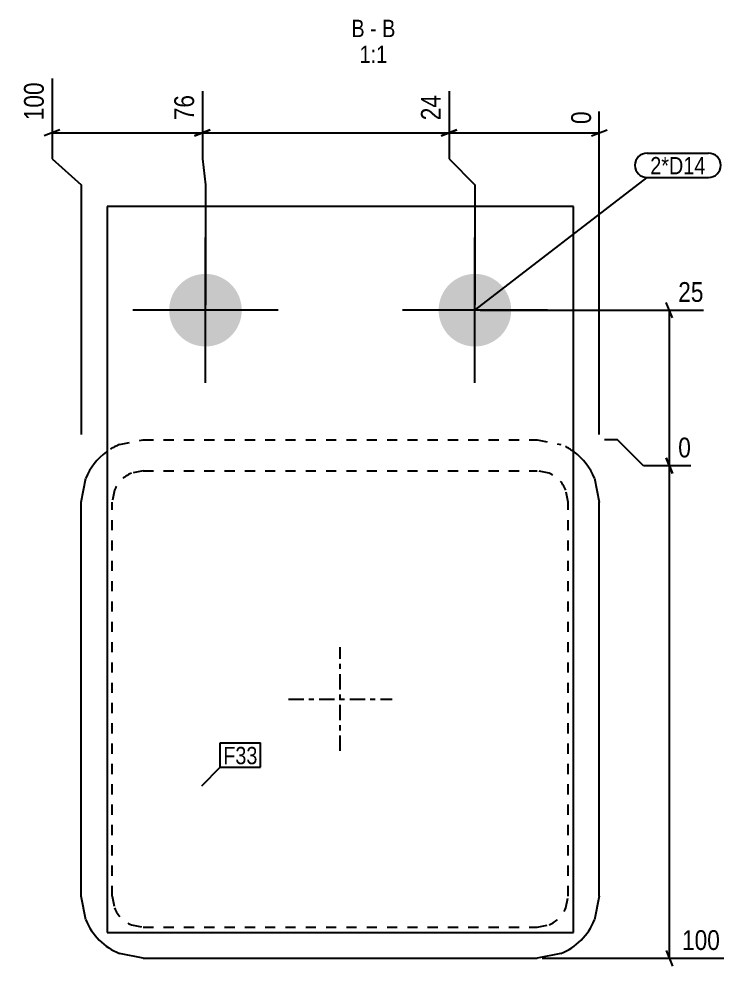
# Model space of a CAD drawing. Header units: millimetres. Extents: x 5 to 23706, y 2 to 800.
# Drawn here: x 15788.8 to 15924.9, y 2.4 to 185.1 of the extents above; entities that cross this region are included whole.
import ezdxf

# ---------------------------------------------------------------- set-up
doc = ezdxf.new("R2010")
doc.units = ezdxf.units.MM
doc.linetypes.add('DXK_LINE_DOT2', pattern=[3.9198, 1.9599, -1.9599])
doc.linetypes.add('DXK_LINE_DOT3', pattern=[5.9187, 2.979, -0.9799, 0.9799, -0.9799])
for name, color, linetype in [('MÅLSÆTNING', 7, 'Continuous'), ('STÅL', 7, 'Continuous'), ('TEKST', 7, 'Continuous')]:
    doc.layers.add(name, color=color, linetype=linetype)
doc.styles.add('Arial Narrow', font='ARIALN.TTF', dxfattribs={"height": 0.2})

msp = doc.modelspace()

# ---------------------------------------------------------------- hatches: boundary and pattern name
at = {"layer": 'STÅL', "linetype": 'Continuous'}
for points in [[(15817.78, 128.9, -1), (15831.78, 128.9, -1)], [(15869.78, 128.9, -1), (15883.78, 128.9, -1)]]:
    msp.add_hatch(color=96, dxfattribs=at).paths.add_polyline_path(points)

# ---------------------------------------------------------------- linework, layer by layer
at = {"layer": 'MÅLSÆTNING', "color": 7, "linetype": 'Continuous'}
for p, q in [((15795.18, 173.57), (15795.18, 158.1)), ((15824.18, 171.14), (15824.18, 158.1)), ((15824.18, 171.14), (15824.18, 158.1)), ((15871.78, 171.14), (15871.78, 158.1)), ((15900.78, 104.9), (15900.78, 167.24)), ((15796.68, 163.7), (15793.68, 162.5)), ((15795.18, 163.1), (15824.18, 163.1)), ((15825.68, 163.7), (15822.68, 162.5)), ((15822.68, 162.5), (15825.68, 163.7)), ((15824.18, 163.1), (15871.78, 163.1)), ((15870.28, 162.5), (15873.28, 163.7)), ((15873.28, 163.7), (15870.28, 162.5)), ((15871.78, 163.1), (15900.78, 163.1)), ((15899.28, 162.5), (15902.28, 163.7)), ((15795.18, 158.1), (15800.78, 153.1)), ((15824.18, 158.1), (15824.78, 153.1)), ((15824.18, 158.1), (15824.78, 153.1)), ((15871.78, 158.1), (15876.78, 153.1)), ((15871.78, 158.1), (15876.78, 153.1)), ((15800.78, 153.1), (15800.78, 104.9)), ((15824.78, 153.1), (15824.78, 129.9)), ((15824.78, 153.1), (15824.78, 129.9)), ((15876.78, 153.1), (15876.78, 129.9)), ((15876.78, 153.1), (15876.78, 129.9)), ((15914.91, 127.4), (15913.71, 130.4)), ((15877.78, 128.9), (15920.89, 128.9)), ((15914.31, 98.9), (15914.31, 128.9)), ((15904.31, 103.9), (15901.78, 103.9)), ((15904.31, 103.9), (15901.78, 103.9)), ((15909.31, 98.9), (15904.31, 103.9)), ((15909.31, 98.9), (15904.31, 103.9)), ((15918.45, 98.9), (15909.31, 98.9)), ((15918.45, 98.9), (15909.31, 98.9)), ((15913.71, 100.4), (15914.91, 97.4)), ((15914.91, 97.4), (15913.71, 100.4)), ((15914.31, 3.9), (15914.31, 98.9)), ((15889.78, 3.9), (15924.78, 3.9)), ((15913.71, 5.4), (15914.91, 2.4))]:
    msp.add_line(p, q, dxfattribs=at)
at = {"layer": 'STÅL', "color": 2, "linetype": 'Continuous'}
for p, q in [((15805.78, 148.9), (15805.78, 8.9)), ((15895.78, 148.9), (15805.78, 148.9)), ((15895.78, 8.9), (15895.78, 148.9)), ((15800.78, 91.9), (15801.7, 96.49)), ((15899.87, 96.49), (15900.78, 91.9)), ((15800.78, 15.9), (15800.78, 91.9)), ((15900.78, 15.9), (15900.78, 91.9)), ((15801.7, 11.31), (15800.78, 15.9)), ((15900.78, 15.9), (15899.87, 11.31)), ((15805.78, 8.9), (15895.78, 8.9)), ((15812.78, 3.9), (15808.19, 4.81)), ((15812.78, 3.9), (15888.78, 3.9)), ((15893.38, 4.81), (15888.78, 3.9))]:
    msp.add_line(p, q, dxfattribs=at)
at = {"layer": 'STÅL', "color": 96, "linetype": 'Continuous'}
for p, q in [((15824.78, 114.9), (15824.78, 142.9)), ((15876.78, 114.9), (15876.78, 142.9)), ((15838.78, 128.9), (15810.78, 128.9)), ((15890.78, 128.9), (15862.78, 128.9))]:
    msp.add_line(p, q, dxfattribs=at)
at = {"layer": 'STÅL', "color": 7, "linetype": 'DXK_LINE_DOT2'}
for p, q in [((15808.19, 102.99), (15812.78, 103.9)), ((15812.78, 103.9), (15888.78, 103.9)), ((15888.78, 103.9), (15893.38, 102.99)), ((15812.78, 97.9), (15810.49, 97.44)), ((15812.78, 97.9), (15888.78, 97.9)), ((15891.08, 97.44), (15888.78, 97.9)), ((15807.24, 94.2), (15806.78, 91.9)), ((15894.78, 91.9), (15894.33, 94.2)), ((15806.78, 15.9), (15806.78, 91.9)), ((15894.78, 15.9), (15894.78, 91.9)), ((15806.78, 15.9), (15807.24, 13.6)), ((15894.33, 13.6), (15894.78, 15.9)), ((15810.49, 10.36), (15812.78, 9.9)), ((15812.78, 9.9), (15888.78, 9.9)), ((15888.78, 9.9), (15891.08, 10.36))]:
    msp.add_line(p, q, dxfattribs=at)
at = {"layer": 'STÅL', "color": 7, "linetype": 'DXK_LINE_DOT3'}
for p, q in [((15850.78, 43.9), (15850.78, 63.9)), ((15840.78, 53.9), (15860.78, 53.9))]:
    msp.add_line(p, q, dxfattribs=at)
at = {"layer": 'STÅL', "color": 7, "linetype": 'DXK_LINE_DOT2'}
for centre, radius, start, end in [((15812.78, 91.9), 12, 112.5, 126.4486), ((15888.78, 91.9), 12, 53.5514, 67.5), ((15812.78, 91.9), 6, 112.5, 157.5), ((15888.78, 91.9), 6, 22.5, 67.5), ((15812.78, 15.9), 6, 202.5, 247.5), ((15888.78, 15.9), 6, 292.5, 337.5)]:
    msp.add_arc(centre, radius, start, end, dxfattribs=at)
at = {"layer": 'STÅL', "color": 2, "linetype": 'Continuous'}
for centre, start, end in [((15812.78, 91.9), 126.4486, 157.5), ((15888.78, 91.9), 22.5, 53.5514), ((15812.78, 15.9), 202.5, 247.5), ((15888.78, 15.9), 292.5, 337.5)]:
    msp.add_arc(centre, 12, start, end, dxfattribs=at)

# ---------------------------------------------------------------- wipeouts: each hides what was drawn before it
at = {"color": 0, "linetype": 'Continuous'}
for points in [[(15855.5, 181.57), (15855.5, 185.07), (15852.94, 185.07), (15852.94, 181.57)], [(15857.82, 181.57), (15857.82, 185.07), (15856.55, 185.07), (15856.55, 181.57)], [(15861.43, 181.57), (15861.43, 185.07), (15858.87, 185.07), (15858.87, 181.57)], [(15859.85, 176.57), (15859.85, 180.07), (15854.52, 180.07), (15854.52, 176.57)]]:
    msp.add_wipeout(points, dxfattribs=at).dxf.layer = 'TEKST'
at = {"color": 0}
for points in [[(15921.26, 155.1), (15921.26, 158.6), (15910.61, 158.6), (15910.61, 155.1)], [(15834.82, 41.33), (15834.82, 44.83), (15828.21, 44.83), (15828.21, 41.33)]]:
    msp.add_wipeout(points, dxfattribs=at).dxf.layer = 'TEKST'

# ---------------------------------------------------------------- next in the draw order: texts
at = {"layer": 'TEKST', "color": 3, "linetype": 'Continuous', "style": 'Arial Narrow'}
for s, p in [('B', (15852.94, 181.57)), ('B', (15858.87, 181.57)), ('-', (15856.55, 181.57)), ('1:1', (15854.52, 176.57))]:
    msp.add_text(s, height=3.34, dxfattribs=at).set_placement(p)

# ---------------------------------------------------------------- next in the draw order: wipeouts: each hides what was drawn before it
at = {"color": 0, "linetype": 'Continuous'}
for points in [[(15794.38, 173.64), (15788.78, 173.64), (15788.78, 164.73), (15794.38, 164.73)], [(15823.38, 171.21), (15817.78, 171.21), (15817.78, 164.73), (15823.38, 164.73)], [(15870.98, 171.21), (15865.38, 171.21), (15865.38, 164.73), (15870.98, 164.73)], [(15899.98, 168.04), (15894.38, 168.04), (15894.38, 164), (15899.98, 164)], [(15921.69, 129.7), (15921.69, 135.3), (15915.21, 135.3), (15915.21, 129.7)], [(15919.25, 99.7), (15919.25, 105.3), (15915.21, 105.3), (15915.21, 99.7)], [(15924.86, 4.7), (15924.86, 10.3), (15915.94, 10.3), (15915.94, 4.7)]]:
    msp.add_wipeout(points, dxfattribs=at).dxf.layer = 'MÅLSÆTNING'
at = {"color": 0}
for points in [[(15921.26, 155.1), (15921.26, 158.6), (15910.61, 158.6), (15910.61, 155.1)], [(15834.82, 41.33), (15834.82, 44.83), (15828.21, 44.83), (15828.21, 41.33)]]:
    msp.add_wipeout(points, dxfattribs=at).dxf.layer = 'TEKST'

# ---------------------------------------------------------------- next in the draw order: linework, layer by layer
at = {"layer": 'MÅLSÆTNING', "color": 7, "linetype": 'Continuous'}
msp.add_line((15871.78, 171.14), (15871.78, 158.1), dxfattribs=at)
at = {"layer": 'TEKST', "color": 7, "linetype": 'Continuous'}
for p, q in [((15910.01, 159.2), (15921.86, 159.2)), ((15876.78, 128.9), (15910.01, 154.5)), ((15910.01, 154.5), (15921.86, 154.5)), ((15827.61, 45.43), (15835.42, 45.43)), ((15827.61, 40.73), (15827.61, 45.43)), ((15835.42, 40.73), (15835.42, 45.43)), ((15824.08, 37.19), (15827.61, 40.73)), ((15827.61, 40.73), (15835.42, 40.73))]:
    msp.add_line(p, q, dxfattribs=at)
for centre, start, end in [((15910.01, 156.85), 90, 270), ((15921.86, 156.85), 270, 90)]:
    msp.add_arc(centre, 2.35, start, end, dxfattribs=at)

# ---------------------------------------------------------------- next in the draw order: texts
at = {"layer": 'MÅLSÆTNING', "color": 3, "linetype": 'Continuous', "style": 'Arial Narrow'}
for s, height, p in [('100', 3.818, (15793.58, 165.53)), ('76', 3.818, (15822.58, 165.53)), ('24', 3.818, (15870.18, 165.53)), ('0', 3.82, (15899.18, 164.8))]:
    msp.add_text(s, height=height, rotation=90.0002, dxfattribs=at).set_placement(p)
for s, height, p in [('25', 3.818, (15916.01, 130.5)), ('0', 3.82, (15916.01, 100.5)), ('100', 3.818, (15916.74, 5.5))]:
    msp.add_text(s, height=height, dxfattribs=at).set_placement(p)
at = {"layer": 'TEKST', "color": 3, "style": 'Arial Narrow'}
for s, p in [('2*D14', (15910.61, 155.1)), ('F33', (15828.21, 41.33))]:
    msp.add_text(s, height=3.34, dxfattribs=at).set_placement(p)

doc.saveas('drawing.dxf')
